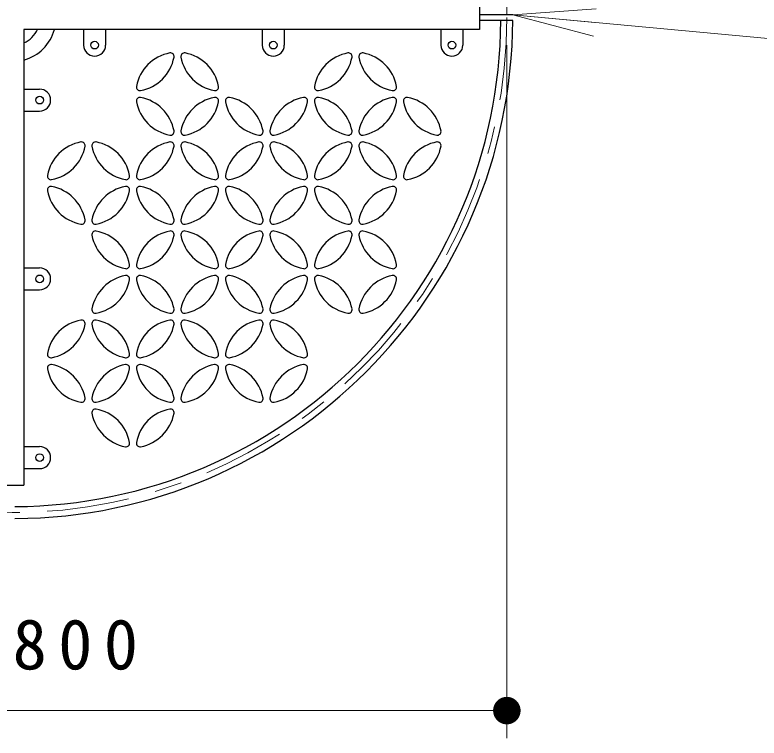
# Model space of a CAD drawing. Units: millimetres on the paper, scale 1:50. Extents: x -805 to -420, y -297 to 267.
# Drawn here: x -690.27 to -663.19, y 40.56 to 66.86 of the extents above; entities that cross this region are included whole.
import ezdxf

# ---------------------------------------------------------------- set-up
doc = ezdxf.new("R2010")
doc.units = ezdxf.units.MM
doc.linetypes.add('USER2', pattern=[6, 3, -1, 1, -1])
doc.layers.add('1_50', color=7, linetype='Continuous', lineweight=25)
doc.styles.add('ＭＳ ゴシック', font='')
doc.styles.get('ＭＳ ゴシック').set_extended_font_data('MS Gothic')

# ---------------------------------------------------------------- blocks, each defined once
blk = doc.blocks.new('filled_dot')
at = {"color": 0, "linetype": 'Continuous', "lineweight": -2, "const_width": 1.25}
blk.add_lwpolyline([(-0.625, 0, 1), (0.625, 0, 1)], format="xyb", close=True, dxfattribs=at)

msp = doc.modelspace()

# ---------------------------------------------------------------- linework, layer by layer
at = {"layer": '1_50'}
for p, q in [((-673.366, 67.191), (-673.366, 66.337)), ((-673.366, 66.337), (-689.939, 66.337)), ((-689.939, 66.337), (-689.939, 49.764)), ((-687.766, 66.337), (-687.766, 65.764)), ((-686.966, 66.337), (-686.966, 65.764)), ((-681.266, 66.337), (-681.266, 65.764)), ((-680.466, 66.337), (-680.466, 65.764)), ((-674.766, 66.337), (-674.766, 65.764)), ((-673.966, 66.337), (-673.966, 65.764)), ((-689.939, 64.164), (-689.366, 64.164)), ((-689.939, 63.364), (-689.366, 63.364)), ((-689.939, 57.664), (-689.366, 57.664)), ((-689.939, 56.864), (-689.366, 56.864)), ((-689.939, 51.164), (-689.366, 51.164)), ((-689.939, 50.364), (-689.366, 50.364)), ((-690.793, 49.764), (-689.939, 49.764))]:
    msp.add_line(p, q, dxfattribs=at)
at = {"layer": '1_50', "lineweight": 13}
for p, q in [((-672.149, 66.864), (-669.116, 67.085)), ((-669.208, 66.09), (-672.149, 66.864)), ((-672.149, 66.864), (-669.162, 66.587)), ((-672.149, 66.864), (-662.862, 66.004)), ((-672.366, 65.764), (-672.366, 40.562)), ((-672.366, 41.562), (-708.366, 41.562))]:
    msp.add_line(p, q, dxfattribs=at)
at = {"layer": '1_50', "color": 4}
for p, q in [((-672.149, 66.864), (-673.366, 66.864)), ((-672.149, 66.664), (-673.366, 66.664))]:
    msp.add_line(p, q, dxfattribs=at)
at = {"layer": '1_50', "color": 4, "linetype": 'USER2', "lineweight": 13}
msp.add_circle((-690.366, 66.764), 18, dxfattribs=at)
at = {"layer": '1_50', "color": 3}
for centre in [(-687.366, 65.764), (-680.866, 65.764), (-674.366, 65.764), (-689.366, 63.764), (-689.366, 57.264), (-689.366, 50.764)]:
    msp.add_circle(centre, 0.14, dxfattribs=at)
at = {"layer": '1_50', "color": 4}
for radius, start, end in [(17.783, 270.3222, 359.6778), (18.217, 270.3145, 359.6855), (1.6, 285.4784, 344.5216)]:
    msp.add_arc((-690.366, 66.764), radius, start, end, dxfattribs=at)
at = {"layer": '1_50', "color": 2}
msp.add_arc((-690.366, 66.764), 1.016, 294.852, 335.148, dxfattribs=at)
at = {"layer": '1_50'}
for centre, start, end in [((-687.366, 65.764), 180, 0), ((-680.866, 65.764), 180, 0), ((-674.366, 65.764), 180, 0), ((-689.366, 63.764), 270, 90), ((-689.366, 57.264), 270, 90), ((-689.366, 50.764), 270, 90)]:
    msp.add_arc(centre, 0.4, start, end, dxfattribs=at)
at = {"layer": '1_50', "color": 20}
for centre, radius, start, end in [((-684.35, 63.985), 1.519, 100.5078, 169.4922), ((-685.969, 65.604), 1.519, 280.5078, 349.4922), ((-684.603, 65.351), 0.13, 349.4922, 100.5078), ((-684.097, 65.351), 0.13, 79.4922, 190.5078), ((-682.731, 65.604), 1.519, 190.5078, 259.4922), ((-684.35, 63.985), 1.519, 10.5078, 79.4922), ((-677.874, 63.985), 1.519, 100.5078, 169.4922), ((-679.493, 65.604), 1.519, 280.5078, 349.4922), ((-678.128, 65.351), 0.13, 349.4922, 100.5078), ((-677.621, 65.351), 0.13, 79.4922, 190.5078), ((-676.255, 65.604), 1.519, 190.5078, 259.4922), ((-677.874, 63.985), 1.519, 10.5078, 79.4922), ((-685.715, 64.239), 0.13, 169.4922, 280.5078), ((-682.984, 64.239), 0.13, 259.4922, 10.5078), ((-679.24, 64.239), 0.13, 169.4922, 280.5078), ((-676.509, 64.239), 0.13, 259.4922, 10.5078), ((-685.715, 63.732), 0.13, 79.4922, 190.5078), ((-684.35, 63.985), 1.519, 190.5078, 259.4922), ((-685.969, 62.366), 1.519, 10.5078, 79.4922), ((-682.731, 62.366), 1.519, 100.5078, 169.4922), ((-684.35, 63.985), 1.519, 280.5078, 349.4922), ((-682.984, 63.732), 0.13, 349.4922, 100.5078), ((-682.478, 63.732), 0.13, 79.4922, 190.5078), ((-681.112, 63.985), 1.519, 190.5078, 259.4922), ((-682.731, 62.366), 1.519, 10.5078, 79.4922), ((-679.493, 62.366), 1.519, 100.5078, 169.4922), ((-681.112, 63.985), 1.519, 280.5078, 349.4922), ((-679.746, 63.732), 0.13, 349.4922, 100.5078), ((-679.24, 63.732), 0.13, 79.4922, 190.5078), ((-677.874, 63.985), 1.519, 190.5078, 259.4922), ((-679.493, 62.366), 1.519, 10.5078, 79.4922), ((-676.255, 62.366), 1.519, 100.5078, 169.4922), ((-677.874, 63.985), 1.519, 280.5078, 349.4922), ((-676.509, 63.732), 0.13, 349.4922, 100.5078), ((-676.002, 63.732), 0.13, 79.4922, 190.5078), ((-674.636, 63.985), 1.519, 190.5078, 259.4922), ((-676.255, 62.366), 1.519, 10.5078, 79.4922), ((-684.603, 62.62), 0.13, 259.4922, 10.5078), ((-684.097, 62.62), 0.13, 169.4922, 280.5078), ((-681.365, 62.62), 0.13, 259.4922, 10.5078), ((-680.859, 62.62), 0.13, 169.4922, 280.5078), ((-678.128, 62.62), 0.13, 259.4922, 10.5078), ((-677.621, 62.62), 0.13, 169.4922, 280.5078), ((-674.89, 62.62), 0.13, 259.4922, 10.5078), ((-687.588, 60.748), 1.519, 100.5078, 169.4922), ((-689.206, 62.366), 1.519, 280.5078, 349.4922), ((-687.841, 62.113), 0.13, 349.4922, 100.5078), ((-687.334, 62.113), 0.13, 79.4922, 190.5078), ((-685.969, 62.366), 1.519, 190.5078, 259.4922), ((-687.588, 60.748), 1.519, 10.5078, 79.4922), ((-684.35, 60.748), 1.519, 100.5078, 169.4922), ((-685.969, 62.366), 1.519, 280.5078, 349.4922), ((-684.603, 62.113), 0.13, 349.4922, 100.5078), ((-684.097, 62.113), 0.13, 79.4922, 190.5078), ((-682.731, 62.366), 1.519, 190.5078, 259.4922), ((-684.35, 60.748), 1.519, 10.5078, 79.4922), ((-681.112, 60.748), 1.519, 100.5078, 169.4922), ((-682.731, 62.366), 1.519, 280.5078, 349.4922), ((-681.365, 62.113), 0.13, 349.4922, 100.5078), ((-680.859, 62.113), 0.13, 79.4922, 190.5078), ((-679.493, 62.366), 1.519, 190.5078, 259.4922), ((-681.112, 60.748), 1.519, 10.5078, 79.4922), ((-677.874, 60.748), 1.519, 100.5078, 169.4922), ((-679.493, 62.366), 1.519, 280.5078, 349.4922), ((-678.128, 62.113), 0.13, 349.4922, 100.5078), ((-677.621, 62.113), 0.13, 79.4922, 190.5078), ((-676.255, 62.366), 1.519, 190.5078, 259.4922), ((-677.874, 60.748), 1.519, 10.5078, 79.4922), ((-674.636, 60.748), 1.519, 100.5078, 169.4922), ((-676.255, 62.366), 1.519, 280.5078, 349.4922), ((-674.89, 62.113), 0.13, 349.4922, 100.5078), ((-688.953, 61.001), 0.13, 169.4922, 280.5078), ((-686.222, 61.001), 0.13, 259.4922, 10.5078), ((-685.715, 61.001), 0.13, 169.4922, 280.5078), ((-682.984, 61.001), 0.13, 259.4922, 10.5078), ((-682.478, 61.001), 0.13, 169.4922, 280.5078), ((-679.746, 61.001), 0.13, 259.4922, 10.5078), ((-679.24, 61.001), 0.13, 169.4922, 280.5078), ((-676.509, 61.001), 0.13, 259.4922, 10.5078), ((-676.002, 61.001), 0.13, 169.4922, 280.5078), ((-688.953, 60.494), 0.13, 79.4922, 190.5078), ((-687.588, 60.748), 1.519, 190.5078, 259.4922), ((-689.206, 59.129), 1.519, 10.5078, 79.4922), ((-685.969, 59.129), 1.519, 100.5078, 169.4922), ((-687.588, 60.748), 1.519, 280.5078, 349.4922), ((-686.222, 60.494), 0.13, 349.4922, 100.5078), ((-685.715, 60.494), 0.13, 79.4922, 190.5078), ((-684.35, 60.748), 1.519, 190.5078, 259.4922), ((-685.969, 59.129), 1.519, 10.5078, 79.4922), ((-682.731, 59.129), 1.519, 100.5078, 169.4922), ((-684.35, 60.748), 1.519, 280.5078, 349.4922), ((-682.984, 60.494), 0.13, 349.4922, 100.5078), ((-682.478, 60.494), 0.13, 79.4922, 190.5078), ((-681.112, 60.748), 1.519, 190.5078, 259.4922), ((-682.731, 59.129), 1.519, 10.5078, 79.4922), ((-679.493, 59.129), 1.519, 100.5078, 169.4922), ((-681.112, 60.748), 1.519, 280.5078, 349.4922), ((-679.746, 60.494), 0.13, 349.4922, 100.5078), ((-679.24, 60.494), 0.13, 79.4922, 190.5078), ((-677.874, 60.748), 1.519, 190.5078, 259.4922), ((-679.493, 59.129), 1.519, 10.5078, 79.4922), ((-676.255, 59.129), 1.519, 100.5078, 169.4922), ((-677.874, 60.748), 1.519, 280.5078, 349.4922), ((-676.509, 60.494), 0.13, 349.4922, 100.5078), ((-687.841, 59.382), 0.13, 259.4922, 10.5078), ((-687.334, 59.382), 0.13, 169.4922, 280.5078), ((-684.603, 59.382), 0.13, 259.4922, 10.5078), ((-684.097, 59.382), 0.13, 169.4922, 280.5078), ((-681.365, 59.382), 0.13, 259.4922, 10.5078), ((-680.859, 59.382), 0.13, 169.4922, 280.5078), ((-678.128, 59.382), 0.13, 259.4922, 10.5078), ((-677.621, 59.382), 0.13, 169.4922, 280.5078), ((-687.334, 58.875), 0.13, 79.4922, 190.5078), ((-685.969, 59.129), 1.519, 190.5078, 259.4922), ((-687.588, 57.51), 1.519, 10.5078, 79.4922), ((-684.35, 57.51), 1.519, 100.5078, 169.4922), ((-685.969, 59.129), 1.519, 280.5078, 349.4922), ((-684.603, 58.875), 0.13, 349.4922, 100.5078), ((-684.097, 58.875), 0.13, 79.4922, 190.5078), ((-682.731, 59.129), 1.519, 190.5078, 259.4922), ((-684.35, 57.51), 1.519, 10.5078, 79.4922), ((-681.112, 57.51), 1.519, 100.5078, 169.4922), ((-682.731, 59.129), 1.519, 280.5078, 349.4922), ((-681.365, 58.875), 0.13, 349.4922, 100.5078), ((-680.859, 58.875), 0.13, 79.4922, 190.5078), ((-679.493, 59.129), 1.519, 190.5078, 259.4922), ((-681.112, 57.51), 1.519, 10.5078, 79.4922), ((-677.874, 57.51), 1.519, 100.5078, 169.4922), ((-679.493, 59.129), 1.519, 280.5078, 349.4922), ((-678.128, 58.875), 0.13, 349.4922, 100.5078), ((-677.621, 58.875), 0.13, 79.4922, 190.5078), ((-676.255, 59.129), 1.519, 190.5078, 259.4922), ((-677.874, 57.51), 1.519, 10.5078, 79.4922), ((-686.222, 57.763), 0.13, 259.4922, 10.5078), ((-685.715, 57.763), 0.13, 169.4922, 280.5078), ((-682.984, 57.763), 0.13, 259.4922, 10.5078), ((-682.478, 57.763), 0.13, 169.4922, 280.5078), ((-679.746, 57.763), 0.13, 259.4922, 10.5078), ((-679.24, 57.763), 0.13, 169.4922, 280.5078), ((-676.509, 57.763), 0.13, 259.4922, 10.5078), ((-685.969, 55.891), 1.519, 100.5078, 169.4922), ((-687.588, 57.51), 1.519, 280.5078, 349.4922), ((-686.222, 57.256), 0.13, 349.4922, 100.5078), ((-685.715, 57.256), 0.13, 79.4922, 190.5078), ((-684.35, 57.51), 1.519, 190.5078, 259.4922), ((-685.969, 55.891), 1.519, 10.5078, 79.4922), ((-682.731, 55.891), 1.519, 100.5078, 169.4922), ((-684.35, 57.51), 1.519, 280.5078, 349.4922), ((-682.984, 57.256), 0.13, 349.4922, 100.5078), ((-682.478, 57.256), 0.13, 79.4922, 190.5078), ((-681.112, 57.51), 1.519, 190.5078, 259.4922), ((-682.731, 55.891), 1.519, 10.5078, 79.4922), ((-679.493, 55.891), 1.519, 100.5078, 169.4922), ((-681.112, 57.51), 1.519, 280.5078, 349.4922), ((-679.746, 57.256), 0.13, 349.4922, 100.5078), ((-679.24, 57.256), 0.13, 79.4922, 190.5078), ((-677.874, 57.51), 1.519, 190.5078, 259.4922), ((-679.493, 55.891), 1.519, 10.5078, 79.4922), ((-676.255, 55.891), 1.519, 100.5078, 169.4922), ((-677.874, 57.51), 1.519, 280.5078, 349.4922), ((-676.509, 57.256), 0.13, 349.4922, 100.5078), ((-687.334, 56.144), 0.13, 169.4922, 280.5078), ((-684.603, 56.144), 0.13, 259.4922, 10.5078), ((-684.097, 56.144), 0.13, 169.4922, 280.5078), ((-681.365, 56.144), 0.13, 259.4922, 10.5078), ((-680.859, 56.144), 0.13, 169.4922, 280.5078), ((-678.128, 56.144), 0.13, 259.4922, 10.5078), ((-677.621, 56.144), 0.13, 169.4922, 280.5078), ((-687.588, 54.272), 1.519, 100.5078, 169.4922), ((-689.206, 55.891), 1.519, 280.5078, 349.4922), ((-687.841, 55.638), 0.13, 349.4922, 100.5078), ((-687.334, 55.638), 0.13, 79.4922, 190.5078), ((-685.969, 55.891), 1.519, 190.5078, 259.4922), ((-687.588, 54.272), 1.519, 10.5078, 79.4922), ((-684.35, 54.272), 1.519, 100.5078, 169.4922), ((-685.969, 55.891), 1.519, 280.5078, 349.4922), ((-684.603, 55.638), 0.13, 349.4922, 100.5078), ((-684.097, 55.638), 0.13, 79.4922, 190.5078), ((-682.731, 55.891), 1.519, 190.5078, 259.4922), ((-684.35, 54.272), 1.519, 10.5078, 79.4922), ((-681.112, 54.272), 1.519, 100.5078, 169.4922), ((-682.731, 55.891), 1.519, 280.5078, 349.4922), ((-681.365, 55.638), 0.13, 349.4922, 100.5078), ((-680.859, 55.638), 0.13, 79.4922, 190.5078), ((-679.493, 55.891), 1.519, 190.5078, 259.4922), ((-681.112, 54.272), 1.519, 10.5078, 79.4922), ((-688.953, 54.525), 0.13, 169.4922, 280.5078), ((-686.222, 54.525), 0.13, 259.4922, 10.5078), ((-685.715, 54.525), 0.13, 169.4922, 280.5078), ((-682.984, 54.525), 0.13, 259.4922, 10.5078), ((-682.478, 54.525), 0.13, 169.4922, 280.5078), ((-679.746, 54.525), 0.13, 259.4922, 10.5078), ((-688.953, 54.019), 0.13, 79.4922, 190.5078), ((-687.588, 54.272), 1.519, 190.5078, 259.4922), ((-689.206, 52.653), 1.519, 10.5078, 79.4922), ((-685.969, 52.653), 1.519, 100.5078, 169.4922), ((-687.588, 54.272), 1.519, 280.5078, 349.4922), ((-686.222, 54.019), 0.13, 349.4922, 100.5078), ((-685.715, 54.019), 0.13, 79.4922, 190.5078), ((-684.35, 54.272), 1.519, 190.5078, 259.4922), ((-685.969, 52.653), 1.519, 10.5078, 79.4922), ((-682.731, 52.653), 1.519, 100.5078, 169.4922), ((-684.35, 54.272), 1.519, 280.5078, 349.4922), ((-682.984, 54.019), 0.13, 349.4922, 100.5078), ((-682.478, 54.019), 0.13, 79.4922, 190.5078), ((-681.112, 54.272), 1.519, 190.5078, 259.4922), ((-682.731, 52.653), 1.519, 10.5078, 79.4922), ((-679.493, 52.653), 1.519, 100.5078, 169.4922), ((-681.112, 54.272), 1.519, 280.5078, 349.4922), ((-679.746, 54.019), 0.13, 349.4922, 100.5078), ((-687.841, 52.906), 0.13, 259.4922, 10.5078), ((-687.334, 52.906), 0.13, 169.4922, 280.5078), ((-684.603, 52.906), 0.13, 259.4922, 10.5078), ((-684.097, 52.906), 0.13, 169.4922, 280.5078), ((-681.365, 52.906), 0.13, 259.4922, 10.5078), ((-680.859, 52.906), 0.13, 169.4922, 280.5078), ((-687.334, 52.4), 0.13, 79.4922, 190.5078), ((-685.969, 52.653), 1.519, 190.5078, 259.4922), ((-687.588, 51.034), 1.519, 10.5078, 79.4922), ((-684.35, 51.034), 1.519, 100.5078, 169.4922), ((-685.969, 52.653), 1.519, 280.5078, 349.4922), ((-684.603, 52.4), 0.13, 349.4922, 100.5078), ((-686.222, 51.288), 0.13, 259.4922, 10.5078), ((-685.715, 51.288), 0.13, 169.4922, 280.5078)]:
    msp.add_arc(centre, radius, start, end, dxfattribs=at)

# ---------------------------------------------------------------- block references
at = {"layer": '1_50', "lineweight": 13, "xscale": 0.4, "yscale": 0.4, "rotation": 180}
msp.add_blockref('filled_dot', (-672.366, 41.562), dxfattribs=at)

# ---------------------------------------------------------------- texts
at = {"layer": '1_50', "insert": (-689.952, 42.562), "char_height": 1.833, "attachment_point": 8, "style": 'ＭＳ ゴシック'}
msp.add_mtext('\\T1.33;φ1800', dxfattribs=at)

doc.saveas('drawing.dxf')
